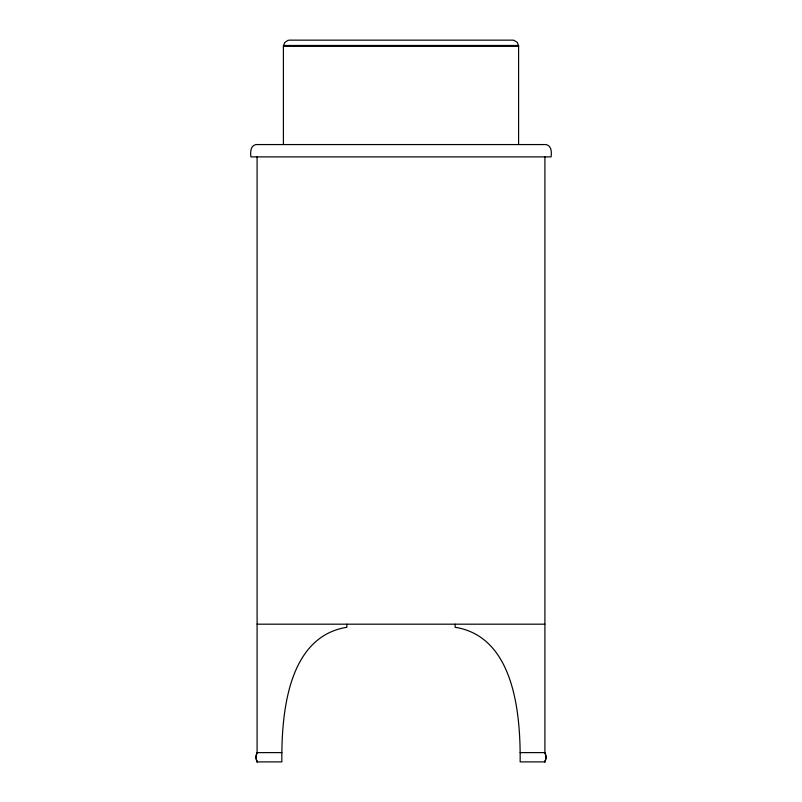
<?xml version="1.0" encoding="UTF-8"?>
<svg xmlns="http://www.w3.org/2000/svg" width="802" height="802" viewBox="0 0 802 802"><rect width="100%" height="100%" fill="white"/><g stroke="black" fill="none" stroke-linecap="round" stroke-linejoin="round"><path stroke-width="1.2" d="M257.101 156.891L257.101 752.617L256.169 755.664A7.719 5.454 -90 0 0 256.169 758.852L257.101 761.9L281.853 761.9C281.422 714.412 287.457 636.808 346.845 627.284L346.845 624.187M455.155 624.187L455.155 627.284C514.543 636.808 520.578 714.412 520.147 761.9L544.899 761.9L545.831 758.852A7.719 5.454 -90 0 0 545.831 755.664L544.899 752.617L544.899 156.891M257.101 761.9L257.422 761.168A10.637 10.637 0 0 1 257.101 761.9A10.847 10.847 0 0 1 257.101 752.617L281.853 752.617M288.038 40.311L284.73 42.526L283.457 46.285L518.653 46.285L517.37 42.526L514.062 40.311M255.497 144.721C250.214 146.024 250.404 152.701 250.906 156.891L551.094 156.891C551.596 152.701 551.786 146.024 546.503 144.721M288.84 40.15L513.27 40.15M256.289 144.56L545.711 144.56M257.101 624.187L544.899 624.187M520.147 752.617L544.899 752.617A10.847 10.847 0 0 1 544.899 761.9L544.578 761.168A10.637 10.637 0 0 0 544.899 761.9M518.593 144.51L518.593 45.483L283.407 45.483L283.407 144.51M544.899 752.617L544.578 753.349A10.637 10.637 0 0 1 544.899 752.617M257.422 753.349L257.101 752.617A10.637 10.637 0 0 1 257.422 753.349"/></g></svg>
